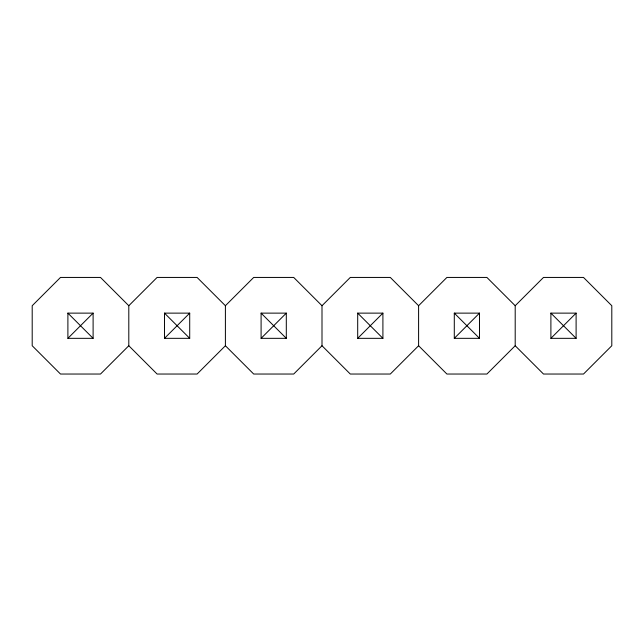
<?xml version="1.0" encoding="UTF-8"?>
<svg xmlns="http://www.w3.org/2000/svg" width="644" height="644" viewBox="0 0 644 644"><rect width="100%" height="100%" fill="white"/><g stroke="black" fill="none" stroke-linecap="round" stroke-linejoin="round"><path stroke-width="0.97" d="M93.106 313.129L67.894 338.333L67.894 313.129L93.106 313.129L93.106 338.333L67.894 338.333M189.706 313.129L164.494 338.333L164.494 313.129L189.706 313.129L189.706 338.333L164.494 338.333M286.306 313.129L261.094 338.333L261.094 313.129L286.306 313.129L286.306 338.333L261.094 338.333M382.906 313.129L357.694 338.333L357.694 313.129L382.906 313.129L382.906 338.333L357.694 338.333M479.506 313.129L454.294 338.333L454.294 313.129L479.506 313.129L479.506 338.333L454.294 338.333M576.106 313.129L550.894 338.333L550.894 313.129L576.106 313.129L576.106 338.333L550.894 338.333M128.8 305.723L157.096 277.435L197.104 277.435L225.4 305.723L225.4 345.739L197.104 374.035L157.096 374.035L128.8 345.739L128.8 305.723L100.504 277.435L60.496 277.435L32.2 305.723L32.2 345.739L60.496 374.035L100.504 374.035L128.8 345.739M225.4 305.723L253.696 277.435L293.704 277.435L322 305.723L322 345.739L350.296 374.035L390.304 374.035L418.6 345.739L418.6 305.723L446.896 277.435L486.904 277.435L515.2 305.723L515.2 345.739L486.904 374.035L446.896 374.035L418.6 345.739M322 305.723L350.296 277.435L390.304 277.435L418.6 305.723M322 345.739L293.704 374.035L253.696 374.035L225.4 345.739M515.2 305.723L543.496 277.435L583.504 277.435L611.8 305.723L611.8 345.739L583.504 374.035L543.496 374.035L515.2 345.739M550.894 313.129L576.106 338.333M454.294 313.129L479.506 338.333M357.694 313.129L382.906 338.333M261.094 313.129L286.306 338.333M164.494 313.129L189.706 338.333M67.894 313.129L93.106 338.333"/></g></svg>
